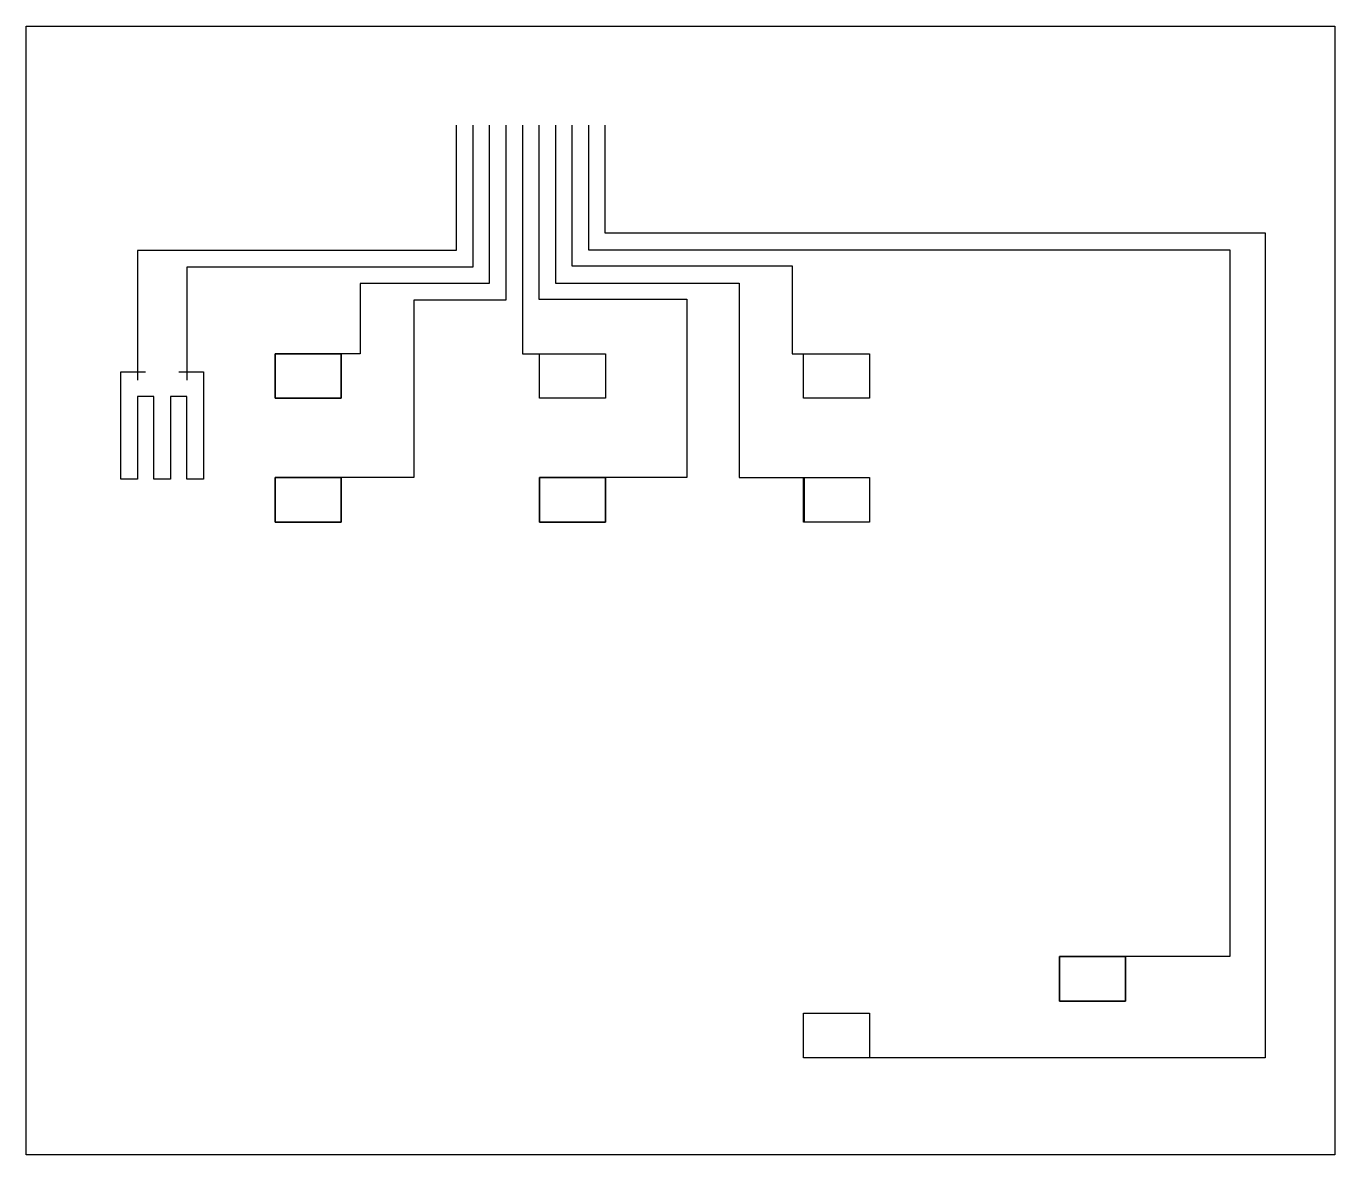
# Model space of a CAD drawing. Header units: millimetres. Extents: x 52813 to 52972, y 16162 to 16299.
import ezdxf

# ---------------------------------------------------------------- set-up
doc = ezdxf.new("R2010")
doc.units = ezdxf.units.MM
doc.header["$MEASUREMENT"] = 0
for name, color, linetype in [('Laser cut', 4, 'Continuous'), ('MASK_1_Ag', 255, 'Continuous'), ('MASK_2_carbon', 2, 'Continuous')]:
    doc.layers.add(name, color=color, linetype=linetype)

msp = doc.modelspace()

# ---------------------------------------------------------------- linework, layer by layer
at = {"layer": 'Laser cut'}
msp.add_lwpolyline([(52813.12, 16298.9), (52971.61, 16298.9), (52971.61, 16162.23), (52813.12, 16162.23)], close=True, dxfattribs=at)
at = {"layer": 'MASK_1_Ag'}
for p, q in [((52865.21, 16286.91), (52865.21, 16271.75)), ((52867.21, 16286.91), (52867.21, 16269.73)), ((52869.21, 16286.91), (52869.21, 16267.72)), ((52871.21, 16286.91), (52871.21, 16265.73)), ((52873.21, 16286.91), (52873.21, 16259.24)), ((52875.21, 16286.91), (52875.21, 16265.86)), ((52877.21, 16286.91), (52877.21, 16267.78)), ((52879.21, 16286.91), (52879.21, 16269.86)), ((52881.21, 16286.91), (52881.21, 16271.83)), ((52883.21, 16286.91), (52883.21, 16273.86)), ((52883.21, 16273.86), (52963.16, 16273.86)), ((52963.16, 16273.86), (52963.16, 16173.97)), ((52865.21, 16271.75), (52826.59, 16271.75)), ((52826.59, 16271.75), (52826.59, 16256.04)), ((52881.21, 16271.83), (52958.89, 16271.83)), ((52958.89, 16271.83), (52958.89, 16186.24)), ((52867.21, 16269.73), (52832.59, 16269.73)), ((52832.59, 16269.73), (52832.59, 16256.04)), ((52879.21, 16269.86), (52905.89, 16269.86)), ((52905.89, 16269.86), (52905.89, 16259.24)), ((52869.21, 16267.72), (52853.58, 16267.72)), ((52853.58, 16267.72), (52853.58, 16259.24)), ((52877.21, 16267.78), (52899.48, 16267.78)), ((52899.48, 16267.78), (52899.48, 16244.24)), ((52871.21, 16265.73), (52860.06, 16265.73)), ((52860.06, 16265.73), (52860.06, 16244.24)), ((52875.21, 16265.86), (52893.13, 16265.86)), ((52893.13, 16265.86), (52893.13, 16244.24))]:
    msp.add_line(p, q, dxfattribs=at)
for points in [[(52853.58, 16259.24), (52843.27, 16259.24), (52843.27, 16253.84), (52851.27, 16253.84), (52851.27, 16259.24)], [(52873.21, 16259.24), (52883.27, 16259.24), (52883.27, 16253.84), (52875.27, 16253.84), (52875.27, 16259.24)], [(52905.89, 16259.24), (52915.27, 16259.24), (52915.27, 16253.84), (52907.27, 16253.84), (52907.27, 16259.24)], [(52860.06, 16244.24), (52843.27, 16244.24), (52843.27, 16238.84), (52851.27, 16238.84), (52851.27, 16244.24)], [(52893.13, 16244.24), (52875.27, 16244.24), (52875.27, 16238.84), (52883.27, 16238.84), (52883.27, 16244.24)], [(52899.48, 16244.24), (52915.27, 16244.24), (52915.27, 16238.84), (52907.27, 16238.84), (52907.27, 16244.24)], [(52958.89, 16186.24), (52938.27, 16186.24), (52938.27, 16180.84), (52946.27, 16180.84), (52946.27, 16186.24)], [(52963.16, 16173.97), (52907.27, 16173.97), (52907.27, 16179.37), (52915.27, 16179.37), (52915.27, 16173.97)]]:
    msp.add_lwpolyline(points, dxfattribs=at)
at = {"layer": 'MASK_2_carbon'}
for points in [[(52843.27, 16259.24), (52851.27, 16259.24), (52851.27, 16253.84), (52843.27, 16253.84)], [(52875.27, 16259.24), (52883.27, 16259.24), (52883.27, 16253.84), (52875.27, 16253.84)], [(52907.27, 16259.24), (52915.27, 16259.24), (52915.27, 16253.84), (52907.27, 16253.84)], [(52843.27, 16244.24), (52851.27, 16244.24), (52851.27, 16238.84), (52843.27, 16238.84)], [(52875.27, 16244.24), (52883.27, 16244.24), (52883.27, 16238.84), (52875.27, 16238.84)], [(52915.27, 16238.84), (52907.38, 16238.84), (52907.38, 16244.24), (52915.27, 16244.24)], [(52938.27, 16186.24), (52946.27, 16186.24), (52946.27, 16180.84), (52938.27, 16180.84)], [(52907.27, 16179.37), (52915.27, 16179.37), (52915.27, 16173.97), (52907.27, 16173.97)]]:
    msp.add_lwpolyline(points, close=True, dxfattribs=at)
msp.add_lwpolyline([(52831.59, 16257.04), (52834.59, 16257.04), (52834.59, 16244.04), (52832.59, 16244.04), (52832.59, 16254.04), (52830.59, 16254.04), (52830.59, 16244.04), (52828.59, 16244.04), (52828.59, 16254.04), (52826.59, 16254.04), (52826.59, 16244.04), (52824.59, 16244.04), (52824.59, 16257.04), (52827.59, 16257.04)], dxfattribs=at)

doc.saveas('drawing.dxf')
